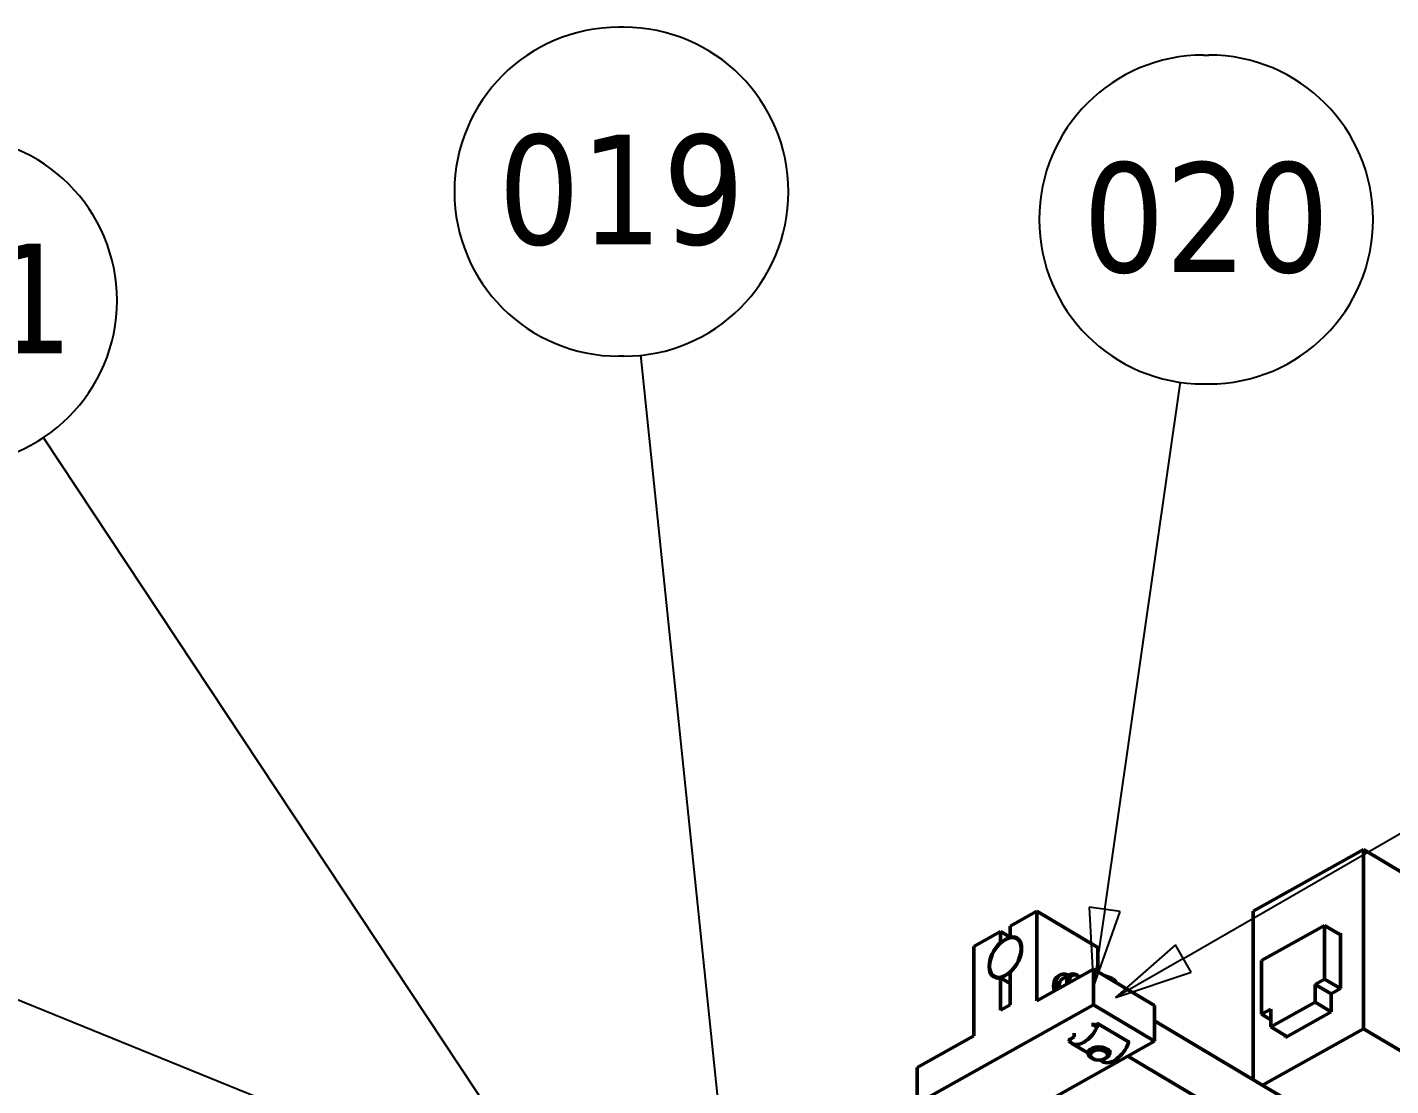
# Model space of a CAD drawing. Header units: millimetres. Extents: x -2685 to 3000, y -4484 to 2121.
# Drawn here: x 1954.3 to 2265.2, y 831.8 to 1073.1 of the extents above; entities that cross this region are included whole.
import ezdxf

# ---------------------------------------------------------------- set-up
doc = ezdxf.new("R2010")
doc.units = ezdxf.units.MM
doc.header["$LTSCALE"] = 7.142857
doc.layers.add('Symbol (ISO)', color=7, linetype='Continuous', lineweight=25)
doc.layers.add('Visible (ISO)', color=7, linetype='Continuous', lineweight=50)
doc.styles.add('Note Text (ISO)', font='tahoma.ttf')

# ---------------------------------------------------------------- blocks, each defined once
blk = doc.blocks.new('Balloon21')
at = {"layer": 'Symbol (ISO)'}
for p, q in [((271.221, 146.764), (268.435, 146.764)), ((290.029, 113.124), (274.11, 137.153)), ((271.221, 136.264), (268.435, 136.264)), ((290.446, 113.4), (289.612, 112.848)), ((291.409, 111.04), (290.446, 113.4)), ((289.612, 112.848), (291.409, 111.04)), ((290.029, 113.124), (291.409, 111.04))]:
    blk.add_line(p, q, dxfattribs=at)
at = {"layer": 'Symbol (ISO)', "flags": 128}
blk.add_lwpolyline([(289.612, 112.848), (291.409, 111.04)], dxfattribs=at)
at = {"layer": 'Symbol (ISO)'}
for centre, start, end in [((268.435, 141.514), 90, 270), ((271.221, 141.514), 270, 90)]:
    blk.add_arc(centre, 5.25, start, end, dxfattribs=at)
blk.add_solid([(289.612, 112.848), (291.409, 111.04), (290.446, 113.4), (289.612, 112.848)], dxfattribs=at)
at = {"layer": 'Symbol (ISO)', "insert": (269.828, 141.551), "char_height": 3.5, "attachment_point": 5, "style": 'Note Text (ISO)'}
blk.add_mtext('1011', dxfattribs=at)
blk = doc.blocks.new('Balloon23')
at = {"layer": 'Symbol (ISO)'}
for p, q in [((311.152, 149.353), (311.312, 149.353)), ((307.994, 122.08), (310.408, 138.918)), ((311.152, 138.853), (311.312, 138.853)), ((307.499, 122.151), (307.639, 119.605)), ((308.489, 122.009), (307.499, 122.151)), ((307.994, 122.08), (307.639, 119.605)), ((307.639, 119.605), (308.489, 122.009))]:
    blk.add_line(p, q, dxfattribs=at)
at = {"layer": 'Symbol (ISO)', "flags": 128}
blk.add_lwpolyline([(307.499, 122.151), (307.639, 119.605)], dxfattribs=at)
at = {"layer": 'Symbol (ISO)'}
for centre, start, end in [((311.152, 144.103), 90, 270), ((311.312, 144.103), 270, 90)]:
    blk.add_arc(centre, 5.25, start, end, dxfattribs=at)
blk.add_solid([(307.499, 122.151), (307.639, 119.605), (308.489, 122.009), (307.499, 122.151)], dxfattribs=at)
at = {"layer": 'Symbol (ISO)', "insert": (311.232, 144.14), "char_height": 3.5, "attachment_point": 5, "style": 'Note Text (ISO)'}
blk.add_mtext('020', dxfattribs=at)
blk = doc.blocks.new('Balloon24')
at = {"layer": 'Symbol (ISO)'}
for p, q in [((292.649, 150.239), (292.489, 150.239)), ((292.649, 139.739), (292.489, 139.739)), ((295.757, 115.022), (293.189, 139.787)), ((296.254, 115.073), (295.259, 114.97)), ((295.259, 114.97), (296.015, 112.535)), ((295.757, 115.022), (296.015, 112.535)), ((296.015, 112.535), (296.254, 115.073))]:
    blk.add_line(p, q, dxfattribs=at)
at = {"layer": 'Symbol (ISO)', "flags": 128}
blk.add_lwpolyline([(295.259, 114.97), (296.015, 112.535)], dxfattribs=at)
at = {"layer": 'Symbol (ISO)'}
for centre, start, end in [((292.489, 144.989), 90, 270), ((292.649, 144.989), 270, 90)]:
    blk.add_arc(centre, 5.25, start, end, dxfattribs=at)
blk.add_solid([(295.259, 114.97), (296.015, 112.535), (296.254, 115.073), (295.259, 114.97)], dxfattribs=at)
at = {"layer": 'Symbol (ISO)', "insert": (292.569, 145.026), "char_height": 3.5, "attachment_point": 5, "style": 'Note Text (ISO)'}
blk.add_mtext('019', dxfattribs=at)
blk = doc.blocks.new('Balloon26')
at = {"layer": 'Symbol (ISO)'}
for p, q in [((334.65, 139.704), (337.437, 139.704)), ((310.507, 120.512), (330.104, 131.829)), ((334.65, 129.204), (337.437, 129.204)), ((310.257, 120.945), (308.342, 119.262)), ((310.757, 120.079), (310.257, 120.945)), ((310.507, 120.512), (308.342, 119.262)), ((308.342, 119.262), (310.757, 120.079))]:
    blk.add_line(p, q, dxfattribs=at)
at = {"layer": 'Symbol (ISO)', "flags": 128}
blk.add_lwpolyline([(310.257, 120.945), (308.342, 119.262)], dxfattribs=at)
at = {"layer": 'Symbol (ISO)'}
for centre, start, end in [((334.65, 134.454), 90, 270), ((337.437, 134.454), 270, 90)]:
    blk.add_arc(centre, 5.25, start, end, dxfattribs=at)
blk.add_solid([(310.257, 120.945), (308.342, 119.262), (310.757, 120.079), (310.257, 120.945)], dxfattribs=at)
at = {"layer": 'Symbol (ISO)', "insert": (336.043, 134.491), "char_height": 3.5, "attachment_point": 5, "style": 'Note Text (ISO)'}
blk.add_mtext('1017', dxfattribs=at)
blk = doc.blocks.new('Balloon29')
at = {"layer": 'Symbol (ISO)'}
blk.add_line((287.033, 113.607), (254.161, 126.975), dxfattribs=at)

msp = doc.modelspace()

# ---------------------------------------------------------------- linework, layer by layer
at = {"layer": 'Visible (ISO)'}
for p, q in [((2233.776, 871.564), (2258.92, 885.621)), ((2258.92, 885.621), (2292.601, 865.539)), ((2258.92, 844.796), (2258.92, 885.621)), ((2184.489, 871.587), (2178.383, 868.173)), ((2184.489, 851.175), (2184.489, 871.587)), ((2184.489, 871.587), (2198.402, 863.292)), ((2233.776, 833.19), (2233.776, 871.564)), ((2178.383, 868.173), (2178.383, 865.664)), ((2250.054, 868.353), (2235.686, 860.32)), ((2250.054, 856.105), (2250.054, 868.353)), ((2253.711, 866.172), (2250.054, 868.353)), ((2176.228, 866.968), (2170.121, 863.555)), ((2176.228, 864.459), (2176.228, 866.968)), ((2176.228, 866.968), (2178.383, 865.683)), ((2176.228, 864.459), (2176.313, 864.408)), ((2178.55, 865.564), (2178.383, 865.664)), ((2180.488, 864.963), (2179.866, 865.333)), ((2253.355, 866.384), (2253.711, 866.584)), ((2253.711, 866.584), (2253.711, 853.928)), ((2170.121, 863.555), (2170.121, 843.142)), ((2198.402, 863.292), (2198.402, 857.819)), ((2197.42, 858.404), (2184.489, 851.175)), ((2197.42, 850.239), (2197.42, 858.404)), ((2197.42, 858.404), (2211.333, 850.108)), ((2235.686, 860.32), (2235.686, 848.073)), ((2175.366, 856.374), (2174.745, 856.744)), ((2176.228, 849.005), (2176.228, 856.414)), ((2176.228, 856.414), (2178.383, 855.129)), ((2178.383, 857.619), (2178.383, 850.21)), ((2189.25, 856.73), (2189.824, 857.051)), ((2192.037, 857.142), (2190.312, 856.178)), ((2193.998, 856.799), (2193.706, 856.968)), ((2247.898, 854.901), (2250.054, 856.105)), ((2251.556, 852.72), (2247.898, 854.901)), ((2247.898, 850.818), (2247.898, 854.901)), ((2253.708, 853.926), (2250.054, 856.105)), ((2253.711, 853.928), (2251.556, 852.723)), ((2251.556, 852.723), (2251.556, 848.641)), ((2157.19, 827.748), (2197.42, 850.239)), ((2178.383, 850.21), (2176.228, 849.005)), ((2197.42, 850.239), (2211.333, 841.943)), ((2211.333, 850.108), (2211.333, 841.943)), ((2235.686, 848.073), (2237.841, 849.278)), ((2237.841, 845.195), (2247.898, 850.818)), ((2237.841, 849.278), (2237.841, 845.195)), ((2251.556, 848.641), (2241.139, 842.817)), ((2251.553, 848.639), (2247.898, 850.818)), ((2197.307, 845.333), (2197.307, 846.157)), ((2198.328, 845.904), (2197.307, 845.333)), ((2198.431, 845.912), (2205.387, 841.765)), ((2379.453, 746.33), (2211.333, 846.571)), ((2237.841, 846.788), (2235.686, 848.073)), ((2170.121, 843.142), (2157.19, 835.913)), ((2192.996, 842.923), (2191.975, 842.352)), ((2192.996, 843.747), (2192.996, 842.923)), ((2258.92, 844.796), (2235.897, 831.925)), ((2241.496, 843.016), (2237.841, 845.195)), ((2241.139, 842.817), (2241.139, 843.229)), ((2278.397, 833.183), (2258.92, 844.796)), ((2211.333, 841.943), (2171.103, 819.453)), ((2192.457, 841.455), (2196.13, 839.266)), ((2196.13, 839.863), (2196.13, 839.196)), ((2201.13, 839.863), (2201.13, 839.196)), ((2197.209, 837.975), (2196.862, 838.176)), ((2198.852, 837.643), (2199.414, 837.308)), ((2200.05, 837.975), (2200.397, 838.176)), ((2374.332, 737.741), (2205.261, 838.549)), ((2157.19, 835.913), (2157.19, 827.748))]:
    msp.add_line(p, q, dxfattribs=at)
for centre, major_axis, ratio in [((2177.305, 861.039), (2.561, 4.295), 0.5865704), ((2198.63, 838.796), (2.009, 0), 0.5773503)]:
    msp.add_ellipse(centre, major_axis=major_axis, ratio=ratio, dxfattribs=at)
for centre, major_axis, ratio, start_param, end_param in [((2177.305, 861.039), (-2.637, -4.423), 0.5865704, 4.2307174, 6.7812183), ((2177.305, 861.039), (2.637, 4.423), 0.5865704, 4.2307174, 6.7812183), ((2191.446, 852.802), (-2.196, 3.928), 0.5679804, 0, 1.116731), ((2192.02, 853.123), (-2.196, 3.928), 0.5679804, 5.6035115, 7.3999163), ((2192.02, 853.123), (-1.708, 3.055), 0.5679804, 0, 0.9716433), ((2193.744, 854.087), (-1.708, 3.055), 0.5679804, 5.5215596, 7.2548286), ((2194.032, 854.248), (-1.513, 2.706), 0.5679804, 5.4026132, 7.1637574), ((2195.151, 845.974), (-2.694, -4.518), 0.5865704, 6.0137133, 8.1398151), ((2198.328, 845.741), (0.102, 0.172), 0.5865704, 4.9982225, 7.0767642), ((2191.975, 842.189), (-0.102, -0.172), 0.5865704, 3.9351715, 6.0137133), ((2198.63, 839.196), (2.5, 0), 0.5773503, 5.4977871, 10.2101761), ((2202.108, 841.826), (-2.694, -4.518), 0.5865704, 0, 1.8566298), ((2205.285, 841.593), (0.102, 0.172), 0.5865704, 4.9982225, 6.2831853)]:
    msp.add_ellipse(centre, major_axis=major_axis, ratio=ratio, start_param=start_param, end_param=end_param, dxfattribs=at)
msp.add_open_spline([(2202.563, 855.338), (2202.454, 855.505), (2202.322, 855.661), (2201.912, 856.047), (2201.597, 856.255), (2200.889, 856.595), (2200.494, 856.727), (2200.078, 856.819)], degree=3, knots=[1.15877621, 1.15877621, 1.15877621, 1.15877621, 1.35094153, 1.35094153, 1.67877173, 1.67877173, 2.00680025, 2.00680025, 2.00680025, 2.00680025], dxfattribs=at)

# ---------------------------------------------------------------- block references
at = {"layer": 'Symbol (ISO)', "xscale": 7.142857142857142, "yscale": 7.142857142857142, "zscale": 7.142857142857142}
for name in ['Balloon24', 'Balloon23', 'Balloon21', 'Balloon26', 'Balloon29']:
    msp.add_blockref(name, (0, 0), dxfattribs=at)

doc.saveas('drawing.dxf')
